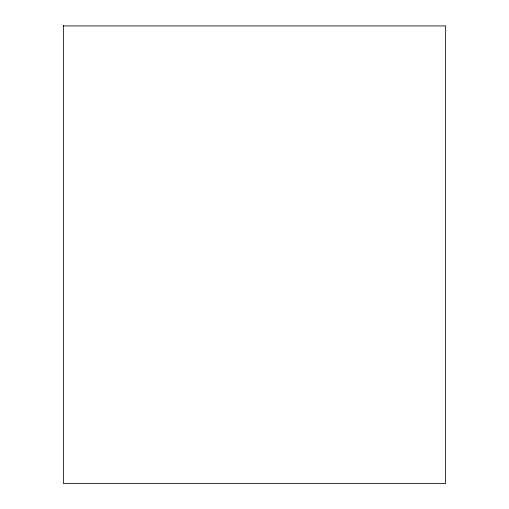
<?xml version="1.0" encoding="UTF-8"?>
<svg xmlns="http://www.w3.org/2000/svg" width="509" height="509" viewBox="0 0 509 509"><rect width="100%" height="100%" fill="white"/><g stroke="black" fill="none" stroke-linecap="round" stroke-linejoin="round"><path stroke-width="0.76" d="M63.415 25.914L445.585 25.914L445.585 483.55L63.415 483.55L63.415 25.45"/></g></svg>
